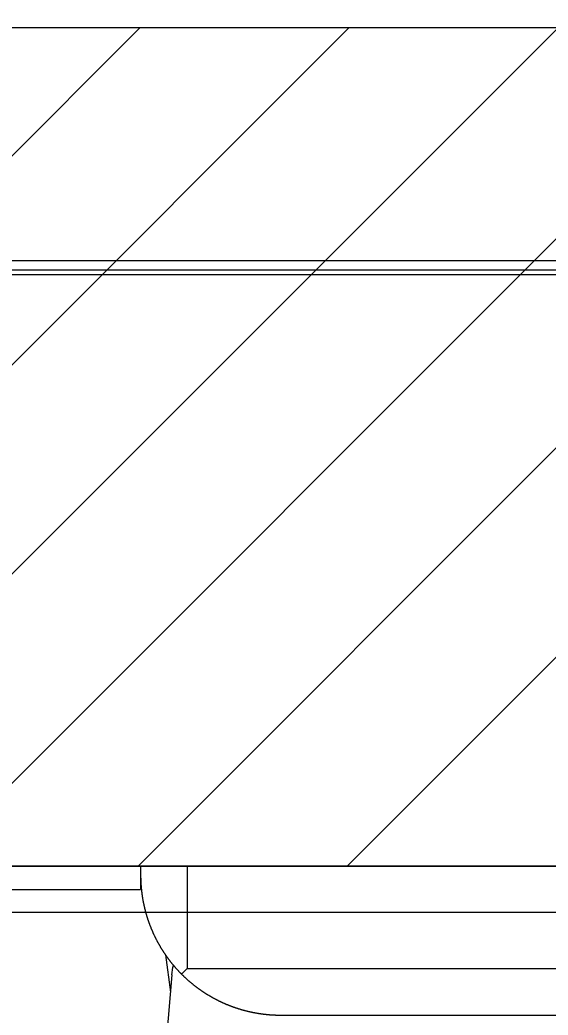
# Model space of a CAD drawing. Header units: millimetres. Extents: x -853320 to 19484, y -510814 to 9708.
# Drawn here: x 14277.26 to 14288.6, y 3745.61 to 3766.98 of the extents above; entities that cross this region are included whole.
import ezdxf

# ---------------------------------------------------------------- set-up
doc = ezdxf.new("R2010")
doc.units = ezdxf.units.MM
doc.linetypes.add('BEARBEITUNGEN', pattern=[0])
doc.linetypes.add('NASCOSTA', pattern=[9.525, 6.35, -3.175])
doc.layers.add('DS_ST_quote 1_50', color=7, linetype='Continuous')
for name, color, linetype, lineweight in [('F_ARREDI', 7, 'Continuous', 5), ('F_FERRAMENTA', 253, 'Continuous', 5), ('F_Guide', 1, 'Continuous', 9), ('F_MULTI laminato OPACO', 1, 'Continuous', 5), ('F_Proiezioni', 253, 'NASCOSTA', 9)]:
    doc.layers.add(name, color=color, linetype=linetype, lineweight=lineweight)
doc.styles.add('ARIAL', font='arial.ttf')
doc.dimstyles.new('ISO-100', dxfattribs={"dimtxt": 100, "dimasz": 5, "dimexe": 0.25, "dimexo": 6, "dimgap": 6, "dimtad": 1, "dimtxsty": 'ARIAL', "dimblk": 'ARCHTICK', "dimcen": 2.5, "dimdle": 15, "dimse1": 1, "dimse2": 1, "dimclrd": 256, "dimclre": 256, "dimclrt": 256, "dimadec": 0, "dimazin": 0, "dimtfac": 1, "dimtmove": 0, "dimatfit": 3, "dimldrblk": 'ARCHTICK', "dimfxl": 1, "dimlwd": -1, "dimlwe": -1, "dimarcsym": 0})

# ---------------------------------------------------------------- blocks, each defined once
blk = doc.blocks.new('CERNIERA_batttuta_pianta')
at = {"layer": 'F_FERRAMENTA'}
for p, q in [((813203.982, 528415.296), (813202.777, 528428.941)), ((813205.722, 528416.104), (813205.73, 528416.106)), ((813205.73, 528416.106), (813205.738, 528416.107)), ((813205.738, 528416.107), (813205.746, 528416.109)), ((813205.746, 528416.109), (813205.755, 528416.11)), ((813205.755, 528416.11), (813205.763, 528416.112)), ((813205.763, 528416.112), (813205.771, 528416.114)), ((813205.771, 528416.114), (813205.779, 528416.115)), ((813205.779, 528416.115), (813205.787, 528416.116)), ((813205.787, 528416.116), (813205.795, 528416.118)), ((813205.795, 528416.118), (813205.803, 528416.119)), ((813205.803, 528416.119), (813205.812, 528416.121)), ((813205.812, 528416.121), (813205.82, 528416.122)), ((813205.82, 528416.122), (813205.828, 528416.123)), ((813205.828, 528416.123), (813205.836, 528416.125)), ((813205.836, 528416.125), (813205.844, 528416.126)), ((813205.844, 528416.126), (813205.852, 528416.127)), ((813205.852, 528416.127), (813205.861, 528416.129)), ((813205.861, 528416.129), (813205.869, 528416.13)), ((813205.869, 528416.13), (813205.877, 528416.131)), ((813205.877, 528416.131), (813205.885, 528416.132)), ((813205.885, 528416.132), (813205.893, 528416.133)), ((813205.893, 528416.133), (813205.901, 528416.134)), ((813205.901, 528416.134), (813205.909, 528416.136)), ((813205.909, 528416.136), (813205.917, 528416.137)), ((813205.917, 528416.137), (813205.926, 528416.138)), ((813205.926, 528416.138), (813205.934, 528416.139)), ((813205.934, 528416.139), (813205.942, 528416.14)), ((813205.942, 528416.14), (813205.95, 528416.141)), ((813205.95, 528416.141), (813205.958, 528416.142)), ((813205.958, 528416.142), (813205.966, 528416.143)), ((813205.966, 528416.143), (813205.974, 528416.144)), ((813205.974, 528416.144), (813205.982, 528416.144)), ((813205.982, 528416.144), (813205.991, 528416.145)), ((813205.991, 528416.145), (813205.999, 528416.146)), ((813205.999, 528416.146), (813206.007, 528416.147)), ((813206.007, 528416.147), (813206.015, 528416.148)), ((813206.015, 528416.148), (813206.023, 528416.149)), ((813206.023, 528416.149), (813206.031, 528416.149)), ((813206.031, 528416.149), (813206.039, 528416.15)), ((813206.039, 528416.15), (813206.047, 528416.151)), ((813206.047, 528416.151), (813206.055, 528416.152)), ((813206.055, 528416.152), (813206.063, 528416.152)), ((813206.063, 528416.152), (813206.071, 528416.153)), ((813206.071, 528416.153), (813206.079, 528416.154)), ((813206.079, 528416.154), (813206.087, 528416.154)), ((813206.087, 528416.154), (813206.096, 528416.155)), ((813206.096, 528416.155), (813206.104, 528416.155)), ((813206.104, 528416.155), (813206.112, 528416.156)), ((813206.112, 528416.156), (813206.12, 528416.156)), ((813206.12, 528416.156), (813206.128, 528416.157)), ((813206.128, 528416.157), (813206.136, 528416.157)), ((813206.136, 528416.157), (813206.144, 528416.158)), ((813206.144, 528416.158), (813206.152, 528416.158)), ((813206.152, 528416.158), (813206.16, 528416.159)), ((813206.16, 528416.159), (813206.168, 528416.159)), ((813206.168, 528416.159), (813206.176, 528416.159)), ((813206.176, 528416.159), (813206.184, 528416.16)), ((813206.184, 528416.16), (813206.192, 528416.16)), ((813206.192, 528416.16), (813206.2, 528416.16)), ((813206.2, 528416.16), (813206.208, 528416.161)), ((813206.208, 528416.161), (813206.216, 528416.161)), ((813206.216, 528416.161), (813206.224, 528416.161)), ((813206.224, 528416.161), (813206.232, 528416.161)), ((813206.232, 528416.161), (813206.24, 528416.162)), ((813206.24, 528416.162), (813206.247, 528416.162)), ((813206.247, 528416.162), (813206.255, 528416.162)), ((813206.255, 528416.162), (813206.263, 528416.162)), ((813206.263, 528416.162), (813206.271, 528416.162)), ((813206.271, 528416.162), (813206.279, 528416.162)), ((813206.279, 528416.162), (813206.287, 528416.162)), ((813206.287, 528416.162), (813206.295, 528416.162)), ((813206.295, 528416.162), (813206.303, 528416.163)), ((813206.303, 528416.163), (813206.311, 528416.163)), ((813206.311, 528416.163), (813222.311, 528416.163)), ((813205.063, 528415.891), (813205.071, 528415.894)), ((813205.071, 528415.894), (813205.078, 528415.898)), ((813205.078, 528415.898), (813205.086, 528415.901)), ((813205.086, 528415.901), (813205.094, 528415.905)), ((813205.094, 528415.905), (813205.102, 528415.908)), ((813205.102, 528415.908), (813205.11, 528415.912)), ((813205.11, 528415.912), (813205.118, 528415.915)), ((813205.118, 528415.915), (813205.125, 528415.918)), ((813205.125, 528415.918), (813205.133, 528415.922)), ((813205.133, 528415.922), (813205.141, 528415.925)), ((813205.141, 528415.925), (813205.149, 528415.928)), ((813205.149, 528415.928), (813205.157, 528415.932)), ((813205.157, 528415.932), (813205.165, 528415.935)), ((813205.165, 528415.935), (813205.173, 528415.938)), ((813205.173, 528415.938), (813205.181, 528415.942)), ((813205.181, 528415.942), (813205.189, 528415.945)), ((813205.189, 528415.945), (813205.197, 528415.948)), ((813205.197, 528415.948), (813205.205, 528415.951)), ((813205.205, 528415.951), (813205.213, 528415.954)), ((813205.213, 528415.954), (813205.22, 528415.957)), ((813205.22, 528415.957), (813205.228, 528415.96)), ((813205.228, 528415.96), (813205.236, 528415.963)), ((813205.236, 528415.963), (813205.244, 528415.967)), ((813205.244, 528415.967), (813205.252, 528415.97)), ((813205.252, 528415.97), (813205.26, 528415.973)), ((813205.26, 528415.973), (813205.268, 528415.976)), ((813205.268, 528415.976), (813205.276, 528415.978)), ((813205.276, 528415.978), (813205.284, 528415.981)), ((813205.284, 528415.981), (813205.292, 528415.984)), ((813205.292, 528415.984), (813205.3, 528415.987)), ((813205.3, 528415.987), (813205.308, 528415.99)), ((813205.308, 528415.99), (813205.316, 528415.993)), ((813205.316, 528415.993), (813205.324, 528415.996)), ((813205.324, 528415.996), (813205.332, 528415.998)), ((813205.332, 528415.998), (813205.34, 528416.001)), ((813205.34, 528416.001), (813205.349, 528416.004)), ((813205.349, 528416.004), (813205.357, 528416.007)), ((813205.357, 528416.007), (813205.365, 528416.009)), ((813205.365, 528416.009), (813205.373, 528416.012)), ((813205.373, 528416.012), (813205.381, 528416.015)), ((813205.381, 528416.015), (813205.389, 528416.017)), ((813205.389, 528416.017), (813205.397, 528416.02)), ((813205.397, 528416.02), (813205.405, 528416.022)), ((813205.405, 528416.022), (813205.413, 528416.025)), ((813205.413, 528416.025), (813205.421, 528416.027)), ((813205.421, 528416.027), (813205.429, 528416.03)), ((813205.429, 528416.03), (813205.437, 528416.032)), ((813205.437, 528416.032), (813205.445, 528416.035)), ((813205.445, 528416.035), (813205.453, 528416.037)), ((813205.453, 528416.037), (813205.462, 528416.04)), ((813205.462, 528416.04), (813205.47, 528416.042)), ((813205.47, 528416.042), (813205.478, 528416.044)), ((813205.478, 528416.044), (813205.486, 528416.047)), ((813205.486, 528416.047), (813205.494, 528416.049)), ((813205.494, 528416.049), (813205.502, 528416.051)), ((813205.502, 528416.051), (813205.51, 528416.054)), ((813205.51, 528416.054), (813205.518, 528416.056)), ((813205.518, 528416.056), (813205.526, 528416.058)), ((813205.526, 528416.058), (813205.535, 528416.06)), ((813205.535, 528416.06), (813205.543, 528416.062)), ((813205.543, 528416.062), (813205.551, 528416.065)), ((813205.551, 528416.065), (813205.559, 528416.067)), ((813205.559, 528416.067), (813205.567, 528416.069)), ((813205.567, 528416.069), (813205.575, 528416.071)), ((813205.575, 528416.071), (813205.583, 528416.073)), ((813205.583, 528416.073), (813205.592, 528416.075)), ((813205.592, 528416.075), (813205.6, 528416.077)), ((813205.6, 528416.077), (813205.608, 528416.079)), ((813205.608, 528416.079), (813205.616, 528416.081)), ((813205.616, 528416.081), (813205.624, 528416.083)), ((813205.624, 528416.083), (813205.632, 528416.085)), ((813205.632, 528416.085), (813205.64, 528416.087)), ((813205.64, 528416.087), (813205.649, 528416.088)), ((813205.649, 528416.088), (813205.657, 528416.09)), ((813205.657, 528416.09), (813205.665, 528416.092)), ((813205.665, 528416.092), (813205.673, 528416.094)), ((813205.673, 528416.094), (813205.681, 528416.096)), ((813205.681, 528416.096), (813205.689, 528416.097)), ((813205.689, 528416.097), (813205.697, 528416.099)), ((813205.697, 528416.099), (813205.706, 528416.101)), ((813205.706, 528416.101), (813205.714, 528416.103)), ((813205.714, 528416.103), (813205.722, 528416.104)), ((813204.676, 528415.678), (813204.684, 528415.683)), ((813204.684, 528415.683), (813204.691, 528415.687)), ((813204.691, 528415.687), (813204.698, 528415.692)), ((813204.698, 528415.692), (813204.706, 528415.697)), ((813204.706, 528415.697), (813204.713, 528415.701)), ((813204.713, 528415.701), (813204.72, 528415.706)), ((813204.72, 528415.706), (813204.728, 528415.711)), ((813204.728, 528415.711), (813204.735, 528415.715)), ((813204.735, 528415.715), (813204.742, 528415.72)), ((813204.742, 528415.72), (813204.75, 528415.724)), ((813204.75, 528415.724), (813204.757, 528415.729)), ((813204.757, 528415.729), (813204.765, 528415.733)), ((813204.765, 528415.733), (813204.772, 528415.738)), ((813204.772, 528415.738), (813204.78, 528415.742)), ((813204.78, 528415.742), (813204.787, 528415.747)), ((813204.787, 528415.747), (813204.795, 528415.751)), ((813204.795, 528415.751), (813204.802, 528415.755)), ((813204.802, 528415.755), (813204.81, 528415.76)), ((813204.81, 528415.76), (813204.817, 528415.764)), ((813204.817, 528415.764), (813204.825, 528415.768)), ((813204.825, 528415.768), (813204.832, 528415.773)), ((813204.832, 528415.773), (813204.84, 528415.777)), ((813204.84, 528415.777), (813204.847, 528415.781)), ((813204.847, 528415.781), (813204.855, 528415.785)), ((813204.855, 528415.785), (813204.862, 528415.79)), ((813204.862, 528415.79), (813204.87, 528415.794)), ((813204.87, 528415.794), (813204.878, 528415.798)), ((813204.878, 528415.798), (813204.885, 528415.802)), ((813204.885, 528415.802), (813204.893, 528415.806)), ((813204.893, 528415.806), (813204.9, 528415.81)), ((813204.9, 528415.81), (813204.908, 528415.814)), ((813204.908, 528415.814), (813204.916, 528415.818)), ((813204.916, 528415.818), (813204.923, 528415.822)), ((813204.923, 528415.822), (813204.931, 528415.826)), ((813204.931, 528415.826), (813204.939, 528415.83)), ((813204.939, 528415.83), (813204.946, 528415.834)), ((813204.946, 528415.834), (813204.954, 528415.838)), ((813204.954, 528415.838), (813204.962, 528415.842)), ((813204.962, 528415.842), (813204.97, 528415.846)), ((813204.97, 528415.846), (813204.977, 528415.85)), ((813204.977, 528415.85), (813204.985, 528415.854)), ((813204.985, 528415.854), (813204.993, 528415.857)), ((813204.993, 528415.857), (813205, 528415.861)), ((813205, 528415.861), (813205.008, 528415.865)), ((813205.008, 528415.865), (813205.016, 528415.869)), ((813205.016, 528415.869), (813205.024, 528415.872)), ((813205.024, 528415.872), (813205.031, 528415.876)), ((813205.031, 528415.876), (813205.039, 528415.88)), ((813205.039, 528415.88), (813205.047, 528415.883)), ((813205.047, 528415.883), (813205.055, 528415.887)), ((813205.055, 528415.887), (813205.063, 528415.891)), ((813203.845, 528414.872), (813203.949, 528415.672)), ((813204.387, 528415.464), (813204.394, 528415.47)), ((813204.394, 528415.47), (813204.4, 528415.476)), ((813204.4, 528415.476), (813204.407, 528415.481)), ((813204.407, 528415.481), (813204.414, 528415.487)), ((813204.414, 528415.487), (813204.421, 528415.492)), ((813204.421, 528415.492), (813204.428, 528415.498)), ((813204.428, 528415.498), (813204.435, 528415.503)), ((813204.435, 528415.503), (813204.442, 528415.509)), ((813204.442, 528415.509), (813204.448, 528415.514)), ((813204.448, 528415.514), (813204.455, 528415.52)), ((813204.455, 528415.52), (813204.462, 528415.525)), ((813204.462, 528415.525), (813204.469, 528415.531)), ((813204.469, 528415.531), (813204.476, 528415.536)), ((813204.476, 528415.536), (813204.483, 528415.541)), ((813204.483, 528415.541), (813204.49, 528415.547)), ((813204.49, 528415.547), (813204.497, 528415.552)), ((813204.497, 528415.552), (813204.504, 528415.557)), ((813204.504, 528415.557), (813204.511, 528415.563)), ((813204.511, 528415.563), (813204.518, 528415.568)), ((813204.518, 528415.568), (813204.525, 528415.573)), ((813204.525, 528415.573), (813204.532, 528415.578)), ((813204.532, 528415.578), (813204.539, 528415.584)), ((813204.539, 528415.584), (813204.547, 528415.589)), ((813204.547, 528415.589), (813204.554, 528415.594)), ((813204.554, 528415.594), (813204.561, 528415.599)), ((813204.561, 528415.599), (813204.568, 528415.604)), ((813204.568, 528415.604), (813204.575, 528415.609)), ((813204.575, 528415.609), (813204.582, 528415.614)), ((813204.582, 528415.614), (813204.589, 528415.619)), ((813204.589, 528415.619), (813204.596, 528415.624)), ((813204.596, 528415.624), (813204.604, 528415.629)), ((813204.604, 528415.629), (813204.611, 528415.634)), ((813204.611, 528415.634), (813204.618, 528415.639)), ((813204.618, 528415.639), (813204.625, 528415.644)), ((813204.625, 528415.644), (813204.633, 528415.649)), ((813204.633, 528415.649), (813204.64, 528415.654)), ((813204.64, 528415.654), (813204.647, 528415.659)), ((813204.647, 528415.659), (813204.654, 528415.664)), ((813204.654, 528415.664), (813204.662, 528415.668)), ((813204.662, 528415.668), (813204.669, 528415.673)), ((813204.669, 528415.673), (813204.676, 528415.678)), ((813204.152, 528415.245), (813204.158, 528415.252)), ((813204.158, 528415.252), (813204.164, 528415.258)), ((813204.164, 528415.258), (813204.171, 528415.265)), ((813204.171, 528415.265), (813204.177, 528415.271)), ((813204.177, 528415.271), (813204.183, 528415.278)), ((813204.183, 528415.278), (813204.19, 528415.284)), ((813204.19, 528415.284), (813204.196, 528415.29)), ((813204.311, 528415.163), (813204.19, 528415.284)), ((813204.196, 528415.29), (813204.202, 528415.297)), ((813204.202, 528415.297), (813204.209, 528415.303)), ((813204.209, 528415.303), (813204.215, 528415.309)), ((813204.215, 528415.309), (813204.222, 528415.315)), ((813204.222, 528415.315), (813204.228, 528415.322)), ((813204.228, 528415.322), (813204.234, 528415.328)), ((813204.234, 528415.328), (813204.241, 528415.334)), ((813204.241, 528415.334), (813204.247, 528415.34)), ((813204.247, 528415.34), (813204.254, 528415.346)), ((813204.254, 528415.346), (813204.26, 528415.352)), ((813204.26, 528415.352), (813204.267, 528415.359)), ((813204.267, 528415.359), (813204.273, 528415.365)), ((813204.273, 528415.365), (813204.28, 528415.371)), ((813204.28, 528415.371), (813204.287, 528415.377)), ((813204.287, 528415.377), (813204.293, 528415.383)), ((813204.293, 528415.383), (813204.3, 528415.389)), ((813204.3, 528415.389), (813204.306, 528415.395)), ((813204.306, 528415.395), (813204.313, 528415.401)), ((813204.313, 528415.401), (813204.32, 528415.406)), ((813204.32, 528415.406), (813204.326, 528415.412)), ((813204.326, 528415.412), (813204.333, 528415.418)), ((813204.333, 528415.418), (813204.34, 528415.424)), ((813204.34, 528415.424), (813204.346, 528415.43)), ((813204.346, 528415.43), (813204.353, 528415.436)), ((813204.353, 528415.436), (813204.36, 528415.441)), ((813204.36, 528415.441), (813204.367, 528415.447)), ((813204.367, 528415.447), (813204.373, 528415.453)), ((813204.373, 528415.453), (813204.38, 528415.459)), ((813204.38, 528415.459), (813204.387, 528415.464)), ((813203.965, 528415.032), (813203.97, 528415.039)), ((813203.97, 528415.039), (813203.976, 528415.046)), ((813203.976, 528415.046), (813203.981, 528415.053)), ((813203.981, 528415.053), (813203.987, 528415.059)), ((813203.987, 528415.059), (813203.992, 528415.066)), ((813203.992, 528415.066), (813203.998, 528415.073)), ((813203.998, 528415.073), (813204.004, 528415.08)), ((813204.004, 528415.08), (813204.009, 528415.087)), ((813204.009, 528415.087), (813204.015, 528415.093)), ((813204.015, 528415.093), (813204.021, 528415.1)), ((813204.021, 528415.1), (813204.026, 528415.107)), ((813204.026, 528415.107), (813204.032, 528415.114)), ((813204.032, 528415.114), (813204.038, 528415.12)), ((813204.038, 528415.12), (813204.044, 528415.127)), ((813204.044, 528415.127), (813204.049, 528415.134)), ((813204.049, 528415.134), (813204.055, 528415.141)), ((813204.055, 528415.141), (813204.061, 528415.147)), ((813204.061, 528415.147), (813204.067, 528415.154)), ((813204.067, 528415.154), (813204.073, 528415.16)), ((813204.073, 528415.16), (813204.079, 528415.167)), ((813204.079, 528415.167), (813204.085, 528415.174)), ((813204.085, 528415.174), (813204.091, 528415.18)), ((813204.091, 528415.18), (813204.097, 528415.187)), ((813204.097, 528415.187), (813204.103, 528415.193)), ((813204.103, 528415.193), (813204.109, 528415.2)), ((813204.109, 528415.2), (813204.115, 528415.207)), ((813204.115, 528415.207), (813204.121, 528415.213)), ((813204.121, 528415.213), (813204.127, 528415.22)), ((813204.127, 528415.22), (813204.133, 528415.226)), ((813204.133, 528415.226), (813204.139, 528415.233)), ((813204.139, 528415.233), (813204.146, 528415.239)), ((813204.146, 528415.239), (813204.152, 528415.245)), ((813204.311, 528415.163), (813224.311, 528415.163)), ((813204.311, 528412.963), (813204.311, 528415.163)), ((813203.81, 528414.819), (813203.815, 528414.826)), ((813203.815, 528414.826), (813203.82, 528414.834)), ((813203.82, 528414.834), (813203.824, 528414.841)), ((813203.824, 528414.841), (813203.829, 528414.848)), ((813203.829, 528414.848), (813203.834, 528414.855)), ((813203.834, 528414.855), (813203.839, 528414.863)), ((813203.839, 528414.863), (813203.844, 528414.87)), ((813203.844, 528414.87), (813203.849, 528414.877)), ((813203.849, 528414.877), (813203.854, 528414.884)), ((813203.854, 528414.884), (813203.859, 528414.891)), ((813203.859, 528414.891), (813203.864, 528414.899)), ((813203.864, 528414.899), (813203.869, 528414.906)), ((813203.869, 528414.906), (813203.874, 528414.913)), ((813203.874, 528414.913), (813203.88, 528414.92)), ((813203.88, 528414.92), (813203.885, 528414.927)), ((813203.885, 528414.927), (813203.89, 528414.934)), ((813203.89, 528414.934), (813203.895, 528414.941)), ((813203.895, 528414.941), (813203.9, 528414.948)), ((813203.9, 528414.948), (813203.905, 528414.955)), ((813203.905, 528414.955), (813203.911, 528414.962)), ((813203.911, 528414.962), (813203.916, 528414.969)), ((813203.916, 528414.969), (813203.921, 528414.976)), ((813203.921, 528414.976), (813203.927, 528414.983)), ((813203.927, 528414.983), (813203.932, 528414.99)), ((813203.932, 528414.99), (813203.937, 528414.997)), ((813203.937, 528414.997), (813203.943, 528415.004)), ((813203.943, 528415.004), (813203.948, 528415.011)), ((813203.948, 528415.011), (813203.954, 528415.018)), ((813203.954, 528415.018), (813203.959, 528415.025)), ((813203.959, 528415.025), (813203.965, 528415.032)), ((813203.68, 528414.603), (813203.684, 528414.611)), ((813203.684, 528414.611), (813203.688, 528414.619)), ((813203.688, 528414.619), (813203.692, 528414.626)), ((813203.692, 528414.626), (813203.696, 528414.634)), ((813203.696, 528414.634), (813203.701, 528414.641)), ((813203.701, 528414.641), (813203.705, 528414.649)), ((813203.705, 528414.649), (813203.709, 528414.656)), ((813203.709, 528414.656), (813203.714, 528414.664)), ((813203.714, 528414.664), (813203.718, 528414.671)), ((813203.718, 528414.671), (813203.722, 528414.679)), ((813203.722, 528414.679), (813203.727, 528414.686)), ((813203.727, 528414.686), (813203.731, 528414.694)), ((813203.731, 528414.694), (813203.736, 528414.701)), ((813203.736, 528414.701), (813203.74, 528414.709)), ((813203.74, 528414.709), (813203.745, 528414.716)), ((813203.745, 528414.716), (813203.749, 528414.724)), ((813203.749, 528414.724), (813203.754, 528414.731)), ((813203.754, 528414.731), (813203.758, 528414.738)), ((813203.758, 528414.738), (813203.763, 528414.746)), ((813203.763, 528414.746), (813203.767, 528414.753)), ((813203.767, 528414.753), (813203.772, 528414.761)), ((813203.772, 528414.761), (813203.777, 528414.768)), ((813203.777, 528414.768), (813203.781, 528414.775)), ((813203.781, 528414.775), (813203.786, 528414.783)), ((813203.786, 528414.783), (813203.791, 528414.79)), ((813203.791, 528414.79), (813203.795, 528414.797)), ((813203.795, 528414.797), (813203.8, 528414.805)), ((813203.8, 528414.805), (813203.805, 528414.812)), ((813203.805, 528414.812), (813203.81, 528414.819)), ((813203.576, 528414.395), (813203.579, 528414.403)), ((813203.579, 528414.403), (813203.583, 528414.411)), ((813203.583, 528414.411), (813203.587, 528414.419)), ((813203.587, 528414.419), (813203.59, 528414.426)), ((813203.59, 528414.426), (813203.594, 528414.434)), ((813203.594, 528414.434), (813203.597, 528414.442)), ((813203.597, 528414.442), (813203.601, 528414.45)), ((813203.601, 528414.45), (813203.605, 528414.458)), ((813203.605, 528414.458), (813203.609, 528414.465)), ((813203.609, 528414.465), (813203.612, 528414.473)), ((813203.612, 528414.473), (813203.616, 528414.481)), ((813203.616, 528414.481), (813203.62, 528414.489)), ((813203.62, 528414.489), (813203.624, 528414.496)), ((813203.624, 528414.496), (813203.628, 528414.504)), ((813203.628, 528414.504), (813203.631, 528414.512)), ((813203.631, 528414.512), (813203.635, 528414.519)), ((813203.635, 528414.519), (813203.639, 528414.527)), ((813203.639, 528414.527), (813203.643, 528414.535)), ((813203.643, 528414.535), (813203.647, 528414.542)), ((813203.647, 528414.542), (813203.651, 528414.55)), ((813203.651, 528414.55), (813203.655, 528414.558)), ((813203.655, 528414.558), (813203.659, 528414.565)), ((813203.659, 528414.565), (813203.663, 528414.573)), ((813203.663, 528414.573), (813203.667, 528414.581)), ((813203.667, 528414.581), (813203.671, 528414.588)), ((813203.671, 528414.588), (813203.676, 528414.596)), ((813203.676, 528414.596), (813203.68, 528414.603)), ((813203.489, 528414.181), (813203.492, 528414.189)), ((813203.492, 528414.189), (813203.495, 528414.197)), ((813203.495, 528414.197), (813203.498, 528414.205)), ((813203.498, 528414.205), (813203.501, 528414.213)), ((813203.501, 528414.213), (813203.504, 528414.221)), ((813203.504, 528414.221), (813203.507, 528414.229)), ((813203.507, 528414.229), (813203.51, 528414.237)), ((813203.51, 528414.237), (813203.513, 528414.245)), ((813203.513, 528414.245), (813203.516, 528414.253)), ((813203.516, 528414.253), (813203.519, 528414.261)), ((813203.519, 528414.261), (813203.522, 528414.269)), ((813203.522, 528414.269), (813203.526, 528414.277)), ((813203.526, 528414.277), (813203.529, 528414.285)), ((813203.529, 528414.285), (813203.532, 528414.293)), ((813203.532, 528414.293), (813203.535, 528414.301)), ((813203.535, 528414.301), (813203.538, 528414.309)), ((813203.538, 528414.309), (813203.542, 528414.316)), ((813203.542, 528414.316), (813203.545, 528414.324)), ((813203.545, 528414.324), (813203.548, 528414.332)), ((813203.548, 528414.332), (813203.552, 528414.34)), ((813203.552, 528414.34), (813203.555, 528414.348)), ((813203.555, 528414.348), (813203.559, 528414.356)), ((813203.559, 528414.356), (813203.562, 528414.364)), ((813203.562, 528414.364), (813203.565, 528414.372)), ((813203.565, 528414.372), (813203.569, 528414.379)), ((813203.569, 528414.379), (813203.572, 528414.387)), ((813203.572, 528414.387), (813203.576, 528414.395)), ((813203.42, 528413.963), (813203.422, 528413.971)), ((813203.422, 528413.971), (813203.424, 528413.979)), ((813203.424, 528413.979), (813203.427, 528413.988)), ((813203.427, 528413.988), (813203.429, 528413.996)), ((813203.429, 528413.996), (813203.431, 528414.004)), ((813203.431, 528414.004), (813203.434, 528414.012)), ((813203.434, 528414.012), (813203.436, 528414.02)), ((813203.436, 528414.02), (813203.439, 528414.028)), ((813203.439, 528414.028), (813203.441, 528414.036)), ((813203.441, 528414.036), (813203.443, 528414.044)), ((813203.443, 528414.044), (813203.446, 528414.052)), ((813203.446, 528414.052), (813203.449, 528414.06)), ((813203.449, 528414.06), (813203.451, 528414.069)), ((813203.451, 528414.069), (813203.454, 528414.077)), ((813203.454, 528414.077), (813203.456, 528414.085)), ((813203.456, 528414.085), (813203.459, 528414.093)), ((813203.459, 528414.093), (813203.461, 528414.101)), ((813203.461, 528414.101), (813203.464, 528414.109)), ((813203.464, 528414.109), (813203.467, 528414.117)), ((813203.467, 528414.117), (813203.47, 528414.125)), ((813203.47, 528414.125), (813203.472, 528414.133)), ((813203.472, 528414.133), (813203.475, 528414.141)), ((813203.475, 528414.141), (813203.478, 528414.149)), ((813203.478, 528414.149), (813203.481, 528414.157)), ((813203.481, 528414.157), (813203.483, 528414.165)), ((813203.483, 528414.165), (813203.486, 528414.173)), ((813203.486, 528414.173), (813203.489, 528414.181)), ((813203.369, 528413.752), (813203.371, 528413.76)), ((813203.371, 528413.76), (813203.373, 528413.768)), ((813203.373, 528413.768), (813203.374, 528413.776)), ((813203.374, 528413.776), (813203.376, 528413.784)), ((813203.376, 528413.784), (813203.378, 528413.792)), ((813203.378, 528413.792), (813203.38, 528413.8)), ((813203.38, 528413.8), (813203.381, 528413.809)), ((813203.381, 528413.809), (813203.383, 528413.817)), ((813203.383, 528413.817), (813203.385, 528413.825)), ((813203.385, 528413.825), (813203.387, 528413.833)), ((813203.387, 528413.833), (813203.389, 528413.841)), ((813203.389, 528413.841), (813203.391, 528413.849)), ((813203.391, 528413.849), (813203.393, 528413.858)), ((813203.393, 528413.858), (813203.395, 528413.866)), ((813203.395, 528413.866), (813203.397, 528413.874)), ((813203.397, 528413.874), (813203.399, 528413.882)), ((813203.399, 528413.882), (813203.401, 528413.89)), ((813203.401, 528413.89), (813203.403, 528413.898)), ((813203.403, 528413.898), (813203.405, 528413.906)), ((813203.405, 528413.906), (813203.407, 528413.915)), ((813203.407, 528413.915), (813203.409, 528413.923)), ((813203.409, 528413.923), (813203.411, 528413.931)), ((813203.411, 528413.931), (813203.413, 528413.939)), ((813203.413, 528413.939), (813203.415, 528413.947)), ((813203.415, 528413.947), (813203.418, 528413.955)), ((813203.418, 528413.955), (813203.42, 528413.963)), ((813203.335, 528413.54), (813203.336, 528413.548)), ((813203.336, 528413.548), (813203.337, 528413.556)), ((813203.337, 528413.556), (813203.338, 528413.564)), ((813203.338, 528413.564), (813203.339, 528413.572)), ((813203.339, 528413.572), (813203.34, 528413.58)), ((813203.34, 528413.58), (813203.341, 528413.589)), ((813203.341, 528413.589), (813203.343, 528413.597)), ((813203.343, 528413.597), (813203.344, 528413.605)), ((813203.344, 528413.605), (813203.345, 528413.613)), ((813203.345, 528413.613), (813203.346, 528413.621)), ((813203.346, 528413.621), (813203.347, 528413.629)), ((813203.347, 528413.629), (813203.349, 528413.637)), ((813203.349, 528413.637), (813203.35, 528413.646)), ((813203.35, 528413.646), (813203.351, 528413.654)), ((813203.351, 528413.654), (813203.353, 528413.662)), ((813203.353, 528413.662), (813203.354, 528413.67)), ((813203.354, 528413.67), (813203.356, 528413.678)), ((813203.356, 528413.678), (813203.357, 528413.686)), ((813203.357, 528413.686), (813203.358, 528413.694)), ((813203.358, 528413.694), (813203.36, 528413.703)), ((813203.36, 528413.703), (813203.361, 528413.711)), ((813203.361, 528413.711), (813203.363, 528413.719)), ((813203.363, 528413.719), (813203.365, 528413.727)), ((813203.365, 528413.727), (813203.366, 528413.735)), ((813203.366, 528413.735), (813203.368, 528413.743)), ((813203.368, 528413.743), (813203.369, 528413.752)), ((813188.851, 528413.463), (813203.311, 528413.463)), ((813203.311, 528412.963), (813203.311, 528413.463)), ((813203.315, 528413.322), (813203.316, 528413.33)), ((813203.316, 528413.338), (813203.317, 528413.346)), ((813203.316, 528413.33), (813203.316, 528413.338)), ((813203.317, 528413.354), (813203.318, 528413.362)), ((813203.317, 528413.346), (813203.317, 528413.354)), ((813203.318, 528413.37), (813203.319, 528413.378)), ((813203.318, 528413.362), (813203.318, 528413.37)), ((813203.319, 528413.386), (813203.32, 528413.394)), ((813203.319, 528413.378), (813203.319, 528413.386)), ((813203.32, 528413.394), (813203.321, 528413.402)), ((813203.321, 528413.41), (813203.322, 528413.418)), ((813203.321, 528413.402), (813203.321, 528413.41)), ((813203.322, 528413.418), (813203.323, 528413.426)), ((813203.323, 528413.434), (813203.324, 528413.442)), ((813203.323, 528413.426), (813203.323, 528413.434)), ((813203.324, 528413.442), (813203.325, 528413.451)), ((813203.325, 528413.451), (813203.326, 528413.459)), ((813203.326, 528413.467), (813203.327, 528413.475)), ((813203.326, 528413.459), (813203.326, 528413.467)), ((813203.327, 528413.475), (813203.328, 528413.483)), ((813203.328, 528413.483), (813203.329, 528413.491)), ((813203.329, 528413.491), (813203.33, 528413.499)), ((813203.33, 528413.499), (813203.331, 528413.507)), ((813203.331, 528413.507), (813203.332, 528413.515)), ((813203.332, 528413.515), (813203.333, 528413.524)), ((813203.333, 528413.524), (813203.334, 528413.532)), ((813203.334, 528413.532), (813203.335, 528413.54)), ((813203.311, 528413.218), (813203.312, 528413.226)), ((813203.311, 528413.21), (813203.311, 528413.218)), ((813203.311, 528413.202), (813203.311, 528413.21)), ((813203.311, 528413.194), (813203.311, 528413.202)), ((813203.311, 528413.186), (813203.311, 528413.194)), ((813203.311, 528413.179), (813203.311, 528413.186)), ((813203.311, 528413.171), (813203.311, 528413.179)), ((813203.311, 528413.163), (813203.311, 528413.171)), ((813203.312, 528413.258), (813203.313, 528413.266)), ((813203.312, 528413.25), (813203.312, 528413.258)), ((813203.312, 528413.242), (813203.312, 528413.25)), ((813203.312, 528413.234), (813203.312, 528413.242)), ((813203.312, 528413.226), (813203.312, 528413.234)), ((813203.313, 528413.282), (813203.314, 528413.29)), ((813203.313, 528413.274), (813203.313, 528413.282)), ((813203.313, 528413.266), (813203.313, 528413.274)), ((813203.314, 528413.306), (813203.315, 528413.314)), ((813203.314, 528413.298), (813203.314, 528413.306)), ((813203.314, 528413.29), (813203.314, 528413.298)), ((813203.315, 528413.314), (813203.315, 528413.322)), ((813188.411, 528412.963), (813225.311, 528412.963)), ((813210.923, 528412.963), (813210.923, 528412.963)), ((813191.011, 528400.163), (813219.401, 528400.163)), ((813193.857, 528400.263), (813218.459, 528400.263))]:
    blk.add_line(p, q, dxfattribs=at)
blk.add_arc((813205.477, 528415.428), 1.5, 185.049, 192.8941, dxfattribs=at)
at = {"layer": 'F_Guide', "color": 14, "linetype": 'BEARBEITUNGEN', "true_color": 0xaa0000}
blk.add_lwpolyline([(813222.811, 528412.963), (813187.811, 528412.963), (813187.811, 528399.963), (813222.811, 528399.963)], close=True, dxfattribs=at)
blk = doc.blocks.new('ARMADIO_camera doppia_pianta')
at = {"layer": 'F_MULTI laminato OPACO', "transparency": 33554508}
h = blk.add_hatch(dxfattribs=at)
h.set_pattern_fill('ANSI31', color=6, angle=180)
h.set_pattern_definition([(225, (747484.5367, 534915.7557), (2.24506403, -2.24506403), [])])
h.paths.add_polyline_path([(28146.114, 3878.66), (28146.114, 3860.66), (28596.114, 3860.66), (28596.114, 3878.66)])
at = {"layer": 'F_MULTI laminato OPACO', "color": 6}
blk.add_lwpolyline([(28146.114, 3878.66), (28146.114, 3860.66), (28596.114, 3860.66), (28596.114, 3878.66)], close=True, dxfattribs=at)
at = {"layer": 'F_MULTI laminato OPACO'}
blk.add_lwpolyline([(28161.114, 3277.66), (28591.114, 3277.66), (28591.114, 3859.66), (28161.114, 3859.66)], close=True, dxfattribs=at)
at = {"layer": 'F_Proiezioni'}
blk.add_lwpolyline([(28146.114, 3861.66), (28146.114, 4311.66, -0.414214), (28596.114, 3861.66)], format="xyb", dxfattribs=at)
at = {"color": 2, "xscale": -1, "rotation": 180}
blk.add_blockref('CERNIERA_batttuta_pianta', (-785038.197, 532273.623), dxfattribs=at)
blk = doc.blocks.new('_ArchTick')
at = {"color": 0, "linetype": 'ByBlock', "const_width": 0.15}
blk.add_lwpolyline([(-0.5, -0.5), (0.5, 0.5)], dxfattribs=at)
blk = doc.blocks.new('*D146')
at = {"layer": 'Defpoints', "color": 0, "transparency": 16777216}
for p in [(5588.556, 7348.815), (19268.524, 2810.66), (19483.824, 2810.66)]:
    blk.add_point(p, dxfattribs=at)
at = {"layer": 'DS_ST_quote 1_50', "transparency": 16777216}
blk.add_line((19268.524, 7363.815), (19268.524, 2795.66), dxfattribs=at)
at = {"layer": 'DS_ST_quote 1_50', "transparency": 16777216, "xscale": 5, "yscale": 5, "zscale": 5}
for p, rotation in [((19268.524, 7348.815), 90), ((19268.524, 2810.66), 270)]:
    blk.add_blockref('_ArchTick', p, dxfattribs=dict(at, rotation=rotation))
at = {"layer": 'DS_ST_quote 1_50', "transparency": 16777216, "insert": (19202.429, 5079.737), "char_height": 100, "attachment_point": 5, "rotation": 90, "style": 'ARIAL'}
blk.add_mtext('4538,15', dxfattribs=at)

msp = doc.modelspace()

# ---------------------------------------------------------------- block references
at = {"layer": 'F_ARREDI'}
msp.add_blockref('ARMADIO_camera doppia_pianta', (-13885.264, -111.845), dxfattribs=at)

# ---------------------------------------------------------------- dimensions: what is measured, and where the dimension line sits
at = {"layer": 'DS_ST_quote 1_50', "color": 4}
dim = msp.add_linear_dim(base=(19268.5243, 2810.6601), p1=(5588.556, 7348.8148), p2=(19483.824, 2810.6601), angle=90, dimstyle='ISO-100', dxfattribs=at)
dim.commit()
dim.dimension.update_dxf_attribs({"geometry": '*D146', "text_midpoint": (19202.4288, 5079.7375)})

doc.saveas('drawing.dxf')
